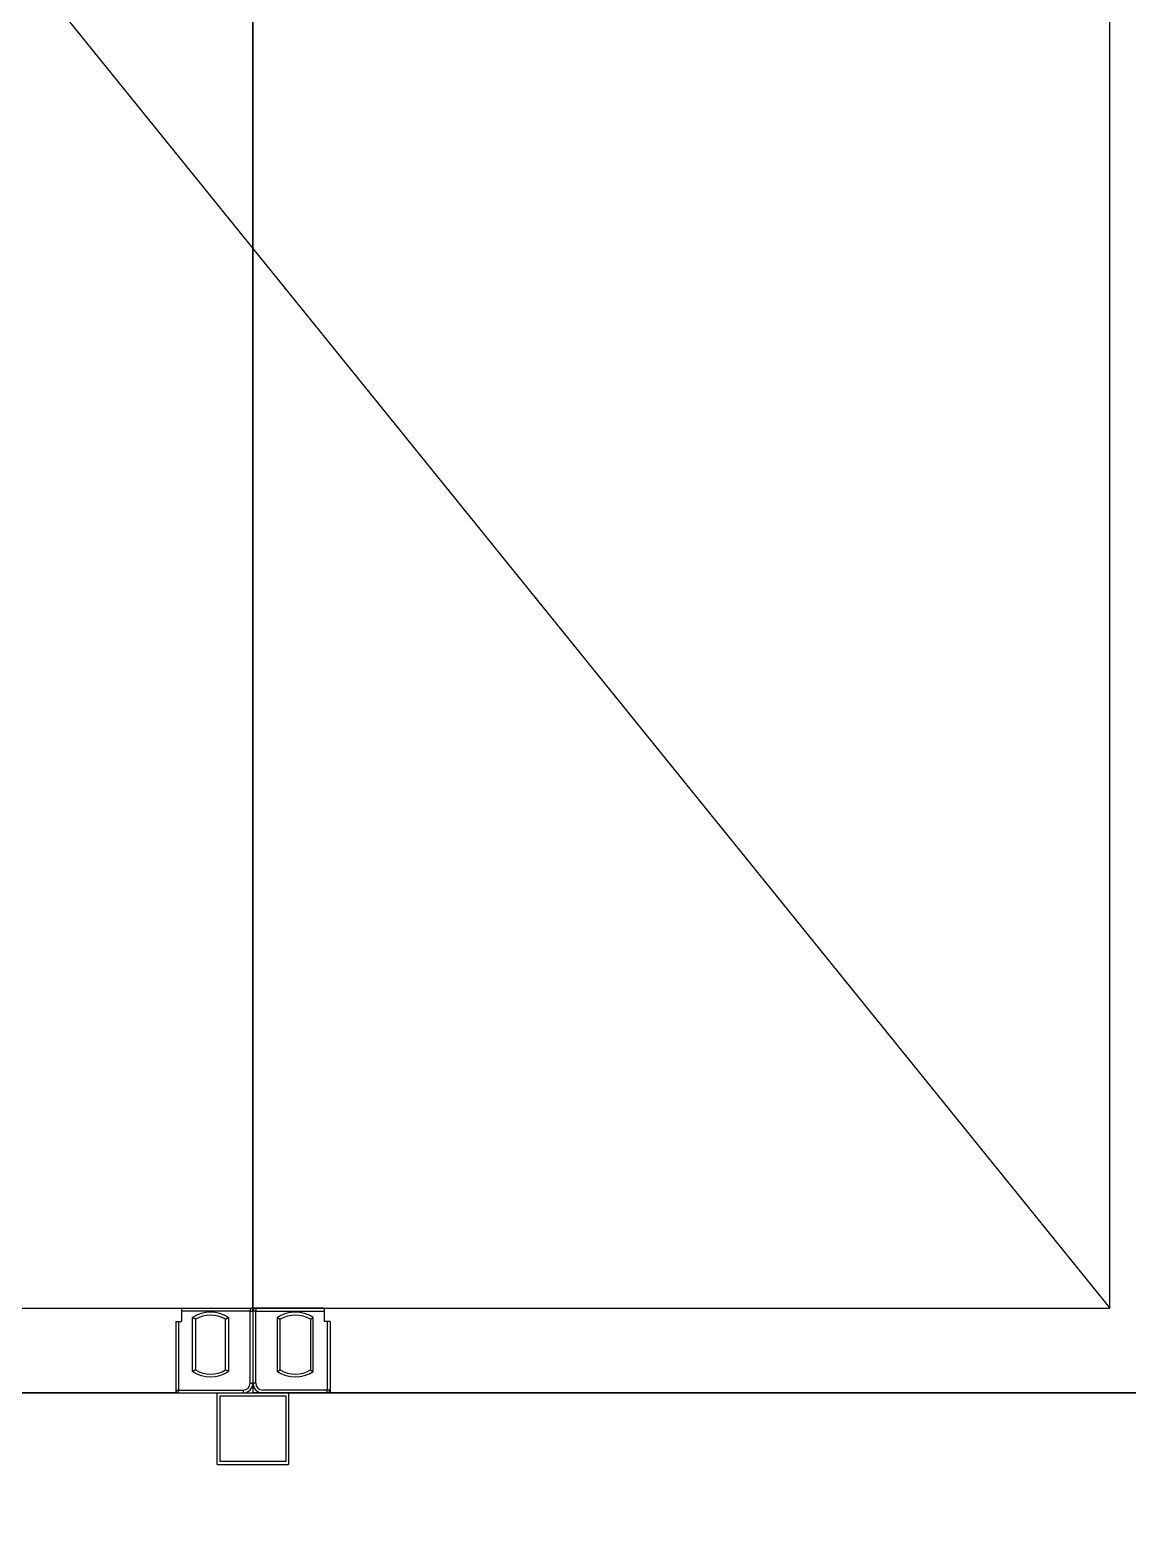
# Model space of a CAD drawing. Header units: millimetres. Extents: x 2448621 to 2484291, y -423869 to -398639.
# Drawn here: x 2479535 to 2479604.2, y -401234.4 to -401139.5 of the extents above; entities that cross this region are included whole.
import ezdxf

# ---------------------------------------------------------------- set-up
doc = ezdxf.new("R2010")
doc.units = ezdxf.units.MM
doc.header["$LTSCALE"] = 30
doc.layers.add('DIM-SCALE', color=7, linetype='Continuous')
doc.styles.add('Arial', font='arial.ttf')
doc.dimstyles.new('일반도면_0050', dxfattribs={"dimtxt": 200, "dimasz": 200, "dimexe": 50, "dimexo": 250, "dimgap": 75, "dimtad": 1, "dimdec": 0, "dimzin": 0, "dimdsep": 46, "dimtxsty": 'Arial', "dimcen": -250, "dimclrd": 7, "dimclre": 7, "dimclrt": 2, "dimadec": 0, "dimazin": 0, "dimtfac": 1, "dimtdec": 0, "dimtix": 1, "dimtmove": 2, "dimatfit": 3, "dimfxl": 1, "dimtolj": 1, "dimtzin": 0, "dimarcsym": 0})

# ---------------------------------------------------------------- blocks, each defined once
blk = doc.blocks.new('KEY PLAN_NEW')
h = blk.add_hatch()
h.set_pattern_fill('ANSI31', color=253, scale=2)
h.set_pattern_definition([(45, (-1396.921, -1800.0236), (-4.490128, 4.490128), [])])
edge = h.paths.add_edge_path()
edge.add_line((-2006.862, -1075.944), (-2006.862, -1091.944))
edge.add_line((-2006.862, -1091.944), (-2067.862, -1091.944))
edge.add_line((-2067.862, -1091.944), (-2067.862, -1375.944))
edge.add_line((-2067.862, -1375.944), (-2006.862, -1375.944))
edge.add_line((-2006.862, -1375.944), (-2006.862, -1391.944))
edge.add_line((-2006.862, -1391.944), (-2007.862, -1391.944))
edge.add_line((-2007.862, -1391.944), (-2007.862, -1488.944))
edge.add_line((-2007.862, -1488.944), (-2008.306, -1488.944))
edge.add_arc((-2028.716, -1493.497), 20.912, 12.57767, 76.57873)
edge.add_line((-2023.862, -1473.157), (-2023.862, -1391.944))
edge.add_line((-2023.862, -1391.944), (-2247.862, -1391.944))
edge.add_line((-2247.862, -1391.944), (-2247.862, -1488.944))
edge.add_line((-2247.862, -1488.944), (-2263.862, -1488.944))
edge.add_line((-2263.862, -1488.944), (-2263.862, -1452.184))
edge.add_line((-2263.862, -1452.184), (-2549.862, -1452.184))
edge.add_line((-2549.862, -1452.184), (-2549.862, -1488.944))
edge.add_line((-2549.862, -1488.944), (-2565.862, -1488.944))
edge.add_line((-2565.862, -1488.944), (-2565.862, -1427.944))
edge.add_line((-2565.862, -1427.944), (-2720.862, -1427.944))
edge.add_line((-2720.862, -1427.944), (-2720.862, -1411.944))
edge.add_line((-2720.862, -1411.944), (-2623.862, -1411.944))
edge.add_line((-2623.862, -1411.944), (-2623.862, -1075.944))
edge.add_line((-2623.862, -1075.944), (-2563.862, -1075.944))
edge.add_line((-2563.862, -1075.944), (-2563.862, -1071.944))
edge.add_line((-2563.862, -1071.944), (-2547.862, -1071.944))
edge.add_line((-2547.862, -1071.944), (-2547.862, -1091.944))
edge.add_line((-2547.862, -1091.944), (-2607.862, -1091.944))
edge.add_line((-2607.862, -1091.944), (-2607.862, -1411.944))
edge.add_line((-2607.862, -1411.944), (-2549.862, -1411.944))
edge.add_line((-2549.862, -1411.944), (-2549.862, -1436.184))
edge.add_line((-2549.862, -1436.184), (-2263.862, -1436.184))
edge.add_line((-2263.862, -1436.184), (-2263.862, -1375.944))
edge.add_line((-2263.862, -1375.944), (-2083.862, -1375.944))
edge.add_line((-2083.862, -1375.944), (-2083.862, -1075.944))
edge.add_line((-2083.862, -1075.944), (-2006.862, -1075.944))
at = {"color": 253}
for p, q in [((-2663.862, -1075.504, 46), (-2663.862, -1368.384, 46)), ((-2663.862, -1368.384, 46), (-2663.862, -1075.504, 46)), ((-2720.862, -1253.444, 46), (-2627.862, -1368.384, 46)), ((-2666.862, -1368.384, 46), (-2666.862, -1368.944, 46)), ((-2663.862, -1368.384, 46), (-2663.862, -1371.944, 46)), ((-2663.862, -1368.384, 46), (-2663.862, -1371.944, 46)), ((-2660.862, -1368.384, 46), (-2660.862, -1368.944, 46)), ((-2667.102, -1368.944, 46), (-2666.862, -1368.944, 46)), ((-2660.622, -1368.944, 46), (-2660.862, -1368.944, 46)), ((-2667.102, -1371.944, 46), (-2720.622, -1371.944, 46)), ((-2720.302, -1371.944, 46), (-2607.422, -1371.944, 46)), ((-2667.102, -1371.944, 46), (-2663.862, -1371.944, 46)), ((-2665.362, -1374.944, 46), (-2665.362, -1371.944, 46)), ((-2660.622, -1371.944, 46), (-2663.862, -1371.944, 46)), ((-2662.362, -1371.944, 46), (-2662.362, -1374.944, 46)), ((-2607.102, -1371.944, 46), (-2660.622, -1371.944, 46)), ((-2665.242, -1372.064, 46), (-2662.482, -1372.064, 46)), ((-2665.242, -1372.064, 46), (-2662.482, -1372.064, 46)), ((-2665.242, -1374.824, 46), (-2665.242, -1372.064, 46)), ((-2662.482, -1372.064, 46), (-2662.482, -1374.824, 46)), ((-2665.362, -1374.944, 46), (-2662.362, -1374.944, 46)), ((-2662.482, -1374.824, 46), (-2665.242, -1374.824, 46))]:
    blk.add_line(p, q, dxfattribs=at)
at = {"color": 253, "linetype": 'Continuous'}
for p, q in [((-2666.862, -1368.384, 46), (-2663.862, -1368.384, 46)), ((-2663.982, -1368.504, 46), (-2666.862, -1368.504, 46)), ((-2666.397, -1371.045, 46), (-2666.397, -1368.782, 46)), ((-2666.277, -1368.849, 46), (-2666.277, -1370.979, 46)), ((-2665.007, -1370.979, 46), (-2665.007, -1368.849, 46)), ((-2664.887, -1368.782, 46), (-2664.887, -1371.045, 46)), ((-2663.982, -1368.384, 46), (-2663.982, -1368.504, 46)), ((-2663.982, -1368.504, 46), (-2663.862, -1368.504, 46)), ((-2663.982, -1371.534, 46), (-2663.982, -1368.504, 46)), ((-2660.862, -1368.384, 46), (-2663.862, -1368.384, 46)), ((-2663.742, -1368.504, 46), (-2663.862, -1368.504, 46)), ((-2663.742, -1368.384, 46), (-2663.742, -1368.504, 46)), ((-2663.742, -1368.504, 46), (-2660.862, -1368.504, 46)), ((-2663.742, -1371.534, 46), (-2663.742, -1368.504, 46)), ((-2662.837, -1368.782, 46), (-2662.837, -1371.045, 46)), ((-2662.717, -1370.979, 46), (-2662.717, -1368.849, 46)), ((-2661.447, -1368.849, 46), (-2661.447, -1370.979, 46)), ((-2661.327, -1371.045, 46), (-2661.327, -1368.782, 46)), ((-2667.102, -1368.944, 46), (-2667.102, -1371.944, 46)), ((-2666.982, -1368.944, 46), (-2666.982, -1371.824, 46)), ((-2660.742, -1368.944, 46), (-2660.742, -1371.824, 46)), ((-2660.622, -1368.944, 46), (-2660.622, -1371.944, 46)), ((-2667.102, -1371.824, 46), (-2666.982, -1371.824, 46)), ((-2666.982, -1371.944, 46), (-2666.982, -1371.824, 46)), ((-2666.982, -1371.824, 46), (-2664.272, -1371.824, 46)), ((-2664.272, -1371.824, 46), (-2664.272, -1371.944, 46)), ((-2663.982, -1371.534, 46), (-2663.862, -1371.534, 46)), ((-2663.982, -1371.824, 46), (-2663.982, -1371.823, 46)), ((-2663.982, -1371.824, 46), (-2663.982, -1371.824, 46)), ((-2663.742, -1371.534, 46), (-2663.862, -1371.534, 46)), ((-2660.742, -1371.824, 46), (-2663.452, -1371.824, 46)), ((-2660.742, -1371.944, 46), (-2660.742, -1371.824, 46)), ((-2660.622, -1371.824, 46), (-2660.742, -1371.824, 46))]:
    blk.add_line(p, q, dxfattribs=at)
at = {"color": 253, "elevation": 46}
blk.add_lwpolyline([(-2720.862, -1368.384), (-2627.862, -1368.384), (-2627.862, -1253.444), (-2720.862, -1253.444)], close=True, dxfattribs=at)
at = {"color": 253, "linetype": 'Continuous'}
for centre, radius, start, end in [((-2665.642, -1369.914, 46), 1.36, 56.27916, 123.72084), ((-2665.642, -1369.914, 46), 1.24, 59.1964, 120.8036), ((-2663.982, -1368.504, 46), 0.12, 0, 90), ((-2663.742, -1368.504, 46), 0.12, 90, 180), ((-2662.082, -1369.914, 46), 1.36, 56.27916, 123.72084), ((-2662.082, -1369.914, 46), 1.24, 59.1964, 120.8036), ((-2665.642, -1369.914, 46), 1.36, 236.27916, 303.72084), ((-2665.642, -1369.914, 46), 1.24, 239.1964, 300.8036), ((-2662.082, -1369.914, 46), 1.36, 236.27916, 303.72084), ((-2662.082, -1369.914, 46), 1.24, 239.1964, 300.8036), ((-2666.982, -1371.824, 46), 0.12, 180, 270), ((-2664.272, -1371.534, 46), 0.41, 270, 0), ((-2664.272, -1371.534, 46), 0.29, 270, 0), ((-2663.452, -1371.534, 46), 0.41, 180, 270), ((-2663.452, -1371.534, 46), 0.29, 180, 270), ((-2660.742, -1371.824, 46), 0.12, 270, 0)]:
    blk.add_arc(centre, radius, start, end, dxfattribs=at)
for points, knots in [([(-2666.277, -1368.849, 46), (-2666.277, -1368.848, 46), (-2666.278, -1368.848, 46), (-2666.279, -1368.848, 46), (-2666.28, -1368.847, 46), (-2666.28, -1368.847, 46), (-2666.281, -1368.846, 46), (-2666.281, -1368.846, 46), (-2666.282, -1368.846, 46), (-2666.282, -1368.845, 46), (-2666.284, -1368.844, 46), (-2666.285, -1368.844, 46), (-2666.289, -1368.842, 46), (-2666.291, -1368.841, 46), (-2666.294, -1368.839, 46), (-2666.295, -1368.838, 46), (-2666.296, -1368.838, 46), (-2666.297, -1368.837, 46), (-2666.298, -1368.837, 46), (-2666.299, -1368.836, 46), (-2666.301, -1368.835, 46), (-2666.304, -1368.833, 46), (-2666.309, -1368.83, 46), (-2666.312, -1368.829, 46), (-2666.316, -1368.826, 46), (-2666.318, -1368.826, 46), (-2666.32, -1368.824, 46), (-2666.32, -1368.824, 46), (-2666.322, -1368.823, 46), (-2666.323, -1368.823, 46), (-2666.327, -1368.821, 46), (-2666.33, -1368.819, 46), (-2666.336, -1368.815, 46), (-2666.339, -1368.813, 46), (-2666.346, -1368.81, 46), (-2666.35, -1368.808, 46), (-2666.354, -1368.806, 46), (-2666.355, -1368.805, 46), (-2666.357, -1368.804, 46), (-2666.358, -1368.804, 46), (-2666.36, -1368.802, 46), (-2666.362, -1368.801, 46), (-2666.367, -1368.798, 46), (-2666.371, -1368.796, 46), (-2666.378, -1368.792, 46), (-2666.382, -1368.79, 46), (-2666.387, -1368.787, 46), (-2666.389, -1368.786, 46), (-2666.392, -1368.785, 46), (-2666.394, -1368.784, 46), (-2666.395, -1368.783, 46), (-2666.396, -1368.783, 46), (-2666.396, -1368.783, 46), (-2666.397, -1368.782, 46)], [0, 0, 0, 0, 0.06206, 0.12459, 0.12459, 0.155854, 0.155854, 0.171487, 0.171487, 0.187119, 0.187119, 0.249648, 0.249648, 0.312178, 0.312178, 0.343442, 0.343442, 0.359075, 0.359075, 0.374707, 0.374707, 0.437236, 0.437236, 0.499766, 0.499766, 0.53103, 0.53103, 0.546663, 0.546663, 0.562295, 0.562295, 0.624824, 0.624824, 0.687353, 0.687353, 0.749883, 0.749883, 0.765515, 0.765515, 0.781147, 0.781147, 0.812412, 0.812412, 0.874941, 0.874941, 0.937471, 0.937471, 0.968735, 0.968735, 0.984368, 0.992184, 0.992184, 1, 1, 1, 1]), ([(-2664.887, -1368.782, 46), (-2664.887, -1368.783, 46), (-2664.888, -1368.783, 46), (-2664.889, -1368.783, 46), (-2664.89, -1368.784, 46), (-2664.891, -1368.785, 46), (-2664.894, -1368.786, 46), (-2664.896, -1368.787, 46), (-2664.902, -1368.79, 46), (-2664.905, -1368.792, 46), (-2664.913, -1368.796, 46), (-2664.916, -1368.798, 46), (-2664.922, -1368.801, 46), (-2664.923, -1368.802, 46), (-2664.926, -1368.804, 46), (-2664.927, -1368.804, 46), (-2664.929, -1368.805, 46), (-2664.93, -1368.806, 46), (-2664.934, -1368.808, 46), (-2664.937, -1368.81, 46), (-2664.944, -1368.813, 46), (-2664.947, -1368.815, 46), (-2664.954, -1368.819, 46), (-2664.957, -1368.821, 46), (-2664.961, -1368.823, 46), (-2664.962, -1368.823, 46), (-2664.963, -1368.824, 46), (-2664.964, -1368.824, 46), (-2664.966, -1368.826, 46), (-2664.967, -1368.826, 46), (-2664.972, -1368.829, 46), (-2664.974, -1368.83, 46), (-2664.98, -1368.833, 46), (-2664.982, -1368.835, 46), (-2664.985, -1368.836, 46), (-2664.986, -1368.837, 46), (-2664.987, -1368.837, 46), (-2664.987, -1368.838, 46), (-2664.989, -1368.838, 46), (-2664.99, -1368.839, 46), (-2664.993, -1368.841, 46), (-2664.995, -1368.842, 46), (-2664.998, -1368.844, 46), (-2665, -1368.844, 46), (-2665.001, -1368.845, 46), (-2665.002, -1368.846, 46), (-2665.002, -1368.846, 46), (-2665.002, -1368.846, 46), (-2665.003, -1368.847, 46), (-2665.004, -1368.847, 46), (-2665.005, -1368.848, 46), (-2665.006, -1368.848, 46), (-2665.007, -1368.848, 46), (-2665.007, -1368.849, 46)], [0, 0, 0, 0, 0.00782, 0.00782, 0.015639, 0.031279, 0.031279, 0.062557, 0.062557, 0.125114, 0.125114, 0.187671, 0.187671, 0.21895, 0.21895, 0.234589, 0.234589, 0.250228, 0.250228, 0.312785, 0.312785, 0.375342, 0.375342, 0.437899, 0.437899, 0.453538, 0.453538, 0.469178, 0.469178, 0.500456, 0.500456, 0.563013, 0.563013, 0.62557, 0.62557, 0.641209, 0.641209, 0.656849, 0.656849, 0.688127, 0.688127, 0.750684, 0.750684, 0.813241, 0.813241, 0.828881, 0.828881, 0.84452, 0.84452, 0.875798, 0.875798, 0.938355, 1, 1, 1, 1]), ([(-2662.837, -1368.782, 46), (-2662.836, -1368.783, 46), (-2662.836, -1368.783, 46), (-2662.835, -1368.783, 46), (-2662.834, -1368.784, 46), (-2662.832, -1368.785, 46), (-2662.829, -1368.786, 46), (-2662.827, -1368.787, 46), (-2662.822, -1368.79, 46), (-2662.818, -1368.792, 46), (-2662.811, -1368.796, 46), (-2662.807, -1368.798, 46), (-2662.802, -1368.801, 46), (-2662.8, -1368.802, 46), (-2662.798, -1368.804, 46), (-2662.797, -1368.804, 46), (-2662.795, -1368.805, 46), (-2662.794, -1368.806, 46), (-2662.79, -1368.808, 46), (-2662.786, -1368.81, 46), (-2662.779, -1368.813, 46), (-2662.776, -1368.815, 46), (-2662.77, -1368.819, 46), (-2662.767, -1368.821, 46), (-2662.763, -1368.823, 46), (-2662.762, -1368.823, 46), (-2662.761, -1368.824, 46), (-2662.76, -1368.824, 46), (-2662.758, -1368.826, 46), (-2662.756, -1368.826, 46), (-2662.752, -1368.829, 46), (-2662.749, -1368.83, 46), (-2662.744, -1368.833, 46), (-2662.741, -1368.835, 46), (-2662.739, -1368.836, 46), (-2662.738, -1368.837, 46), (-2662.737, -1368.837, 46), (-2662.736, -1368.838, 46), (-2662.735, -1368.838, 46), (-2662.734, -1368.839, 46), (-2662.731, -1368.841, 46), (-2662.729, -1368.842, 46), (-2662.725, -1368.844, 46), (-2662.724, -1368.844, 46), (-2662.722, -1368.845, 46), (-2662.722, -1368.846, 46), (-2662.721, -1368.846, 46), (-2662.721, -1368.846, 46), (-2662.72, -1368.847, 46), (-2662.72, -1368.847, 46), (-2662.719, -1368.848, 46), (-2662.718, -1368.848, 46), (-2662.717, -1368.848, 46), (-2662.717, -1368.849, 46)], [0, 0, 0, 0, 0.00782, 0.00782, 0.015639, 0.031279, 0.031279, 0.062557, 0.062557, 0.125114, 0.125114, 0.187671, 0.187671, 0.21895, 0.21895, 0.234589, 0.234589, 0.250228, 0.250228, 0.312785, 0.312785, 0.375342, 0.375342, 0.437899, 0.437899, 0.453538, 0.453538, 0.469178, 0.469178, 0.500456, 0.500456, 0.563013, 0.563013, 0.62557, 0.62557, 0.641209, 0.641209, 0.656849, 0.656849, 0.688127, 0.688127, 0.750684, 0.750684, 0.813241, 0.813241, 0.828881, 0.828881, 0.84452, 0.84452, 0.875798, 0.875798, 0.938355, 1, 1, 1, 1]), ([(-2661.447, -1368.849, 46), (-2661.447, -1368.848, 46), (-2661.446, -1368.848, 46), (-2661.445, -1368.848, 46), (-2661.444, -1368.847, 46), (-2661.443, -1368.847, 46), (-2661.442, -1368.846, 46), (-2661.442, -1368.846, 46), (-2661.442, -1368.846, 46), (-2661.441, -1368.845, 46), (-2661.44, -1368.844, 46), (-2661.438, -1368.844, 46), (-2661.435, -1368.842, 46), (-2661.433, -1368.841, 46), (-2661.43, -1368.839, 46), (-2661.429, -1368.838, 46), (-2661.427, -1368.838, 46), (-2661.427, -1368.837, 46), (-2661.426, -1368.837, 46), (-2661.425, -1368.836, 46), (-2661.422, -1368.835, 46), (-2661.42, -1368.833, 46), (-2661.414, -1368.83, 46), (-2661.412, -1368.829, 46), (-2661.407, -1368.826, 46), (-2661.406, -1368.826, 46), (-2661.404, -1368.824, 46), (-2661.403, -1368.824, 46), (-2661.402, -1368.823, 46), (-2661.401, -1368.823, 46), (-2661.397, -1368.821, 46), (-2661.394, -1368.819, 46), (-2661.387, -1368.815, 46), (-2661.384, -1368.813, 46), (-2661.377, -1368.81, 46), (-2661.374, -1368.808, 46), (-2661.37, -1368.806, 46), (-2661.369, -1368.805, 46), (-2661.367, -1368.804, 46), (-2661.366, -1368.804, 46), (-2661.363, -1368.802, 46), (-2661.362, -1368.801, 46), (-2661.356, -1368.798, 46), (-2661.353, -1368.796, 46), (-2661.345, -1368.792, 46), (-2661.342, -1368.79, 46), (-2661.336, -1368.787, 46), (-2661.334, -1368.786, 46), (-2661.331, -1368.785, 46), (-2661.33, -1368.784, 46), (-2661.329, -1368.783, 46), (-2661.328, -1368.783, 46), (-2661.327, -1368.783, 46), (-2661.327, -1368.782, 46)], [0, 0, 0, 0, 0.06206, 0.12459, 0.12459, 0.155854, 0.155854, 0.171487, 0.171487, 0.187119, 0.187119, 0.249648, 0.249648, 0.312178, 0.312178, 0.343442, 0.343442, 0.359075, 0.359075, 0.374707, 0.374707, 0.437236, 0.437236, 0.499766, 0.499766, 0.53103, 0.53103, 0.546663, 0.546663, 0.562295, 0.562295, 0.624824, 0.624824, 0.687353, 0.687353, 0.749883, 0.749883, 0.765515, 0.765515, 0.781147, 0.781147, 0.812412, 0.812412, 0.874941, 0.874941, 0.937471, 0.937471, 0.968735, 0.968735, 0.984368, 0.992184, 0.992184, 1, 1, 1, 1]), ([(-2666.277, -1370.979, 46), (-2666.277, -1370.979, 46), (-2666.278, -1370.979, 46), (-2666.279, -1370.98, 46), (-2666.28, -1370.98, 46), (-2666.28, -1370.981, 46), (-2666.281, -1370.981, 46), (-2666.281, -1370.981, 46), (-2666.282, -1370.982, 46), (-2666.282, -1370.982, 46), (-2666.284, -1370.983, 46), (-2666.285, -1370.984, 46), (-2666.289, -1370.985, 46), (-2666.291, -1370.986, 46), (-2666.294, -1370.988, 46), (-2666.295, -1370.989, 46), (-2666.296, -1370.99, 46), (-2666.297, -1370.99, 46), (-2666.298, -1370.991, 46), (-2666.299, -1370.991, 46), (-2666.301, -1370.993, 46), (-2666.304, -1370.994, 46), (-2666.309, -1370.997, 46), (-2666.312, -1370.998, 46), (-2666.316, -1371.001, 46), (-2666.318, -1371.002, 46), (-2666.32, -1371.003, 46), (-2666.32, -1371.003, 46), (-2666.322, -1371.004, 46), (-2666.323, -1371.004, 46), (-2666.327, -1371.007, 46), (-2666.33, -1371.008, 46), (-2666.336, -1371.012, 46), (-2666.339, -1371.014, 46), (-2666.346, -1371.017, 46), (-2666.35, -1371.019, 46), (-2666.354, -1371.022, 46), (-2666.355, -1371.022, 46), (-2666.357, -1371.023, 46), (-2666.358, -1371.024, 46), (-2666.36, -1371.025, 46), (-2666.362, -1371.026, 46), (-2666.367, -1371.029, 46), (-2666.371, -1371.031, 46), (-2666.378, -1371.035, 46), (-2666.382, -1371.037, 46), (-2666.387, -1371.04, 46), (-2666.389, -1371.041, 46), (-2666.392, -1371.042, 46), (-2666.394, -1371.043, 46), (-2666.395, -1371.044, 46), (-2666.396, -1371.044, 46), (-2666.396, -1371.045, 46), (-2666.397, -1371.045, 46)], [0, 0, 0, 0, 0.06206, 0.12459, 0.12459, 0.155854, 0.155854, 0.171487, 0.171487, 0.187119, 0.187119, 0.249648, 0.249648, 0.312178, 0.312178, 0.343442, 0.343442, 0.359075, 0.359075, 0.374707, 0.374707, 0.437236, 0.437236, 0.499766, 0.499766, 0.53103, 0.53103, 0.546663, 0.546663, 0.562295, 0.562295, 0.624824, 0.624824, 0.687353, 0.687353, 0.749883, 0.749883, 0.765515, 0.765515, 0.781147, 0.781147, 0.812412, 0.812412, 0.874941, 0.874941, 0.937471, 0.937471, 0.968735, 0.968735, 0.984368, 0.992184, 0.992184, 1, 1, 1, 1]), ([(-2664.887, -1371.045, 46), (-2664.887, -1371.045, 46), (-2664.888, -1371.044, 46), (-2664.889, -1371.044, 46), (-2664.89, -1371.043, 46), (-2664.891, -1371.042, 46), (-2664.894, -1371.041, 46), (-2664.896, -1371.04, 46), (-2664.902, -1371.037, 46), (-2664.905, -1371.035, 46), (-2664.913, -1371.031, 46), (-2664.916, -1371.029, 46), (-2664.922, -1371.026, 46), (-2664.923, -1371.025, 46), (-2664.926, -1371.024, 46), (-2664.927, -1371.023, 46), (-2664.929, -1371.022, 46), (-2664.93, -1371.022, 46), (-2664.934, -1371.019, 46), (-2664.937, -1371.017, 46), (-2664.944, -1371.014, 46), (-2664.947, -1371.012, 46), (-2664.954, -1371.008, 46), (-2664.957, -1371.007, 46), (-2664.961, -1371.004, 46), (-2664.962, -1371.004, 46), (-2664.963, -1371.003, 46), (-2664.964, -1371.003, 46), (-2664.966, -1371.002, 46), (-2664.967, -1371.001, 46), (-2664.972, -1370.998, 46), (-2664.974, -1370.997, 46), (-2664.98, -1370.994, 46), (-2664.982, -1370.993, 46), (-2664.985, -1370.991, 46), (-2664.986, -1370.991, 46), (-2664.987, -1370.99, 46), (-2664.987, -1370.99, 46), (-2664.989, -1370.989, 46), (-2664.99, -1370.988, 46), (-2664.993, -1370.986, 46), (-2664.995, -1370.985, 46), (-2664.998, -1370.984, 46), (-2665, -1370.983, 46), (-2665.001, -1370.982, 46), (-2665.002, -1370.982, 46), (-2665.002, -1370.981, 46), (-2665.002, -1370.981, 46), (-2665.003, -1370.981, 46), (-2665.004, -1370.98, 46), (-2665.005, -1370.98, 46), (-2665.006, -1370.979, 46), (-2665.007, -1370.979, 46), (-2665.007, -1370.979, 46)], [0, 0, 0, 0, 0.00782, 0.00782, 0.015639, 0.031279, 0.031279, 0.062557, 0.062557, 0.125114, 0.125114, 0.187671, 0.187671, 0.21895, 0.21895, 0.234589, 0.234589, 0.250228, 0.250228, 0.312785, 0.312785, 0.375342, 0.375342, 0.437899, 0.437899, 0.453538, 0.453538, 0.469178, 0.469178, 0.500456, 0.500456, 0.563013, 0.563013, 0.62557, 0.62557, 0.641209, 0.641209, 0.656849, 0.656849, 0.688127, 0.688127, 0.750684, 0.750684, 0.813241, 0.813241, 0.828881, 0.828881, 0.84452, 0.84452, 0.875798, 0.875798, 0.938355, 1, 1, 1, 1]), ([(-2662.837, -1371.045, 46), (-2662.836, -1371.045, 46), (-2662.836, -1371.044, 46), (-2662.835, -1371.044, 46), (-2662.834, -1371.043, 46), (-2662.832, -1371.042, 46), (-2662.829, -1371.041, 46), (-2662.827, -1371.04, 46), (-2662.822, -1371.037, 46), (-2662.818, -1371.035, 46), (-2662.811, -1371.031, 46), (-2662.807, -1371.029, 46), (-2662.802, -1371.026, 46), (-2662.8, -1371.025, 46), (-2662.798, -1371.024, 46), (-2662.797, -1371.023, 46), (-2662.795, -1371.022, 46), (-2662.794, -1371.022, 46), (-2662.79, -1371.019, 46), (-2662.786, -1371.017, 46), (-2662.779, -1371.014, 46), (-2662.776, -1371.012, 46), (-2662.77, -1371.008, 46), (-2662.767, -1371.007, 46), (-2662.763, -1371.004, 46), (-2662.762, -1371.004, 46), (-2662.761, -1371.003, 46), (-2662.76, -1371.003, 46), (-2662.758, -1371.002, 46), (-2662.756, -1371.001, 46), (-2662.752, -1370.998, 46), (-2662.749, -1370.997, 46), (-2662.744, -1370.994, 46), (-2662.741, -1370.993, 46), (-2662.739, -1370.991, 46), (-2662.738, -1370.991, 46), (-2662.737, -1370.99, 46), (-2662.736, -1370.99, 46), (-2662.735, -1370.989, 46), (-2662.734, -1370.988, 46), (-2662.731, -1370.986, 46), (-2662.729, -1370.985, 46), (-2662.725, -1370.984, 46), (-2662.724, -1370.983, 46), (-2662.722, -1370.982, 46), (-2662.722, -1370.982, 46), (-2662.721, -1370.981, 46), (-2662.721, -1370.981, 46), (-2662.72, -1370.981, 46), (-2662.72, -1370.98, 46), (-2662.719, -1370.98, 46), (-2662.718, -1370.979, 46), (-2662.717, -1370.979, 46), (-2662.717, -1370.979, 46)], [0, 0, 0, 0, 0.00782, 0.00782, 0.015639, 0.031279, 0.031279, 0.062557, 0.062557, 0.125114, 0.125114, 0.187671, 0.187671, 0.21895, 0.21895, 0.234589, 0.234589, 0.250228, 0.250228, 0.312785, 0.312785, 0.375342, 0.375342, 0.437899, 0.437899, 0.453538, 0.453538, 0.469178, 0.469178, 0.500456, 0.500456, 0.563013, 0.563013, 0.62557, 0.62557, 0.641209, 0.641209, 0.656849, 0.656849, 0.688127, 0.688127, 0.750684, 0.750684, 0.813241, 0.813241, 0.828881, 0.828881, 0.84452, 0.84452, 0.875798, 0.875798, 0.938355, 1, 1, 1, 1]), ([(-2661.447, -1370.979, 46), (-2661.447, -1370.979, 46), (-2661.446, -1370.979, 46), (-2661.445, -1370.98, 46), (-2661.444, -1370.98, 46), (-2661.443, -1370.981, 46), (-2661.442, -1370.981, 46), (-2661.442, -1370.981, 46), (-2661.442, -1370.982, 46), (-2661.441, -1370.982, 46), (-2661.44, -1370.983, 46), (-2661.438, -1370.984, 46), (-2661.435, -1370.985, 46), (-2661.433, -1370.986, 46), (-2661.43, -1370.988, 46), (-2661.429, -1370.989, 46), (-2661.427, -1370.99, 46), (-2661.427, -1370.99, 46), (-2661.426, -1370.991, 46), (-2661.425, -1370.991, 46), (-2661.422, -1370.993, 46), (-2661.42, -1370.994, 46), (-2661.414, -1370.997, 46), (-2661.412, -1370.998, 46), (-2661.407, -1371.001, 46), (-2661.406, -1371.002, 46), (-2661.404, -1371.003, 46), (-2661.403, -1371.003, 46), (-2661.402, -1371.004, 46), (-2661.401, -1371.004, 46), (-2661.397, -1371.007, 46), (-2661.394, -1371.008, 46), (-2661.387, -1371.012, 46), (-2661.384, -1371.014, 46), (-2661.377, -1371.017, 46), (-2661.374, -1371.019, 46), (-2661.37, -1371.022, 46), (-2661.369, -1371.022, 46), (-2661.367, -1371.023, 46), (-2661.366, -1371.024, 46), (-2661.363, -1371.025, 46), (-2661.362, -1371.026, 46), (-2661.356, -1371.029, 46), (-2661.353, -1371.031, 46), (-2661.345, -1371.035, 46), (-2661.342, -1371.037, 46), (-2661.336, -1371.04, 46), (-2661.334, -1371.041, 46), (-2661.331, -1371.042, 46), (-2661.33, -1371.043, 46), (-2661.329, -1371.044, 46), (-2661.328, -1371.044, 46), (-2661.327, -1371.045, 46), (-2661.327, -1371.045, 46)], [0, 0, 0, 0, 0.06206, 0.12459, 0.12459, 0.155854, 0.155854, 0.171487, 0.171487, 0.187119, 0.187119, 0.249648, 0.249648, 0.312178, 0.312178, 0.343442, 0.343442, 0.359075, 0.359075, 0.374707, 0.374707, 0.437236, 0.437236, 0.499766, 0.499766, 0.53103, 0.53103, 0.546663, 0.546663, 0.562295, 0.562295, 0.624824, 0.624824, 0.687353, 0.687353, 0.749883, 0.749883, 0.765515, 0.765515, 0.781147, 0.781147, 0.812412, 0.812412, 0.874941, 0.874941, 0.937471, 0.937471, 0.968735, 0.968735, 0.984368, 0.992184, 0.992184, 1, 1, 1, 1])]:
    blk.add_open_spline(points, degree=3, knots=knots, dxfattribs=at)

msp = doc.modelspace()

# ---------------------------------------------------------------- block references
at = {"xscale": 1.5, "yscale": 1.5, "zscale": 1.5}
msp.add_blockref('KEY PLAN_NEW', (2483544.876, -399167.447), dxfattribs=at)

# ---------------------------------------------------------------- leaders
at = {"layer": 'DIM-SCALE'}
msp.add_leader([(2479844.538, -401092.218, -217.614), (2479335.325, -402690.044, -217.614), (2479155.325, -402690.044, -217.614)], dimstyle='일반도면_0050', override={"dimclrd": 1}, dxfattribs=at)

doc.saveas('drawing.dxf')
